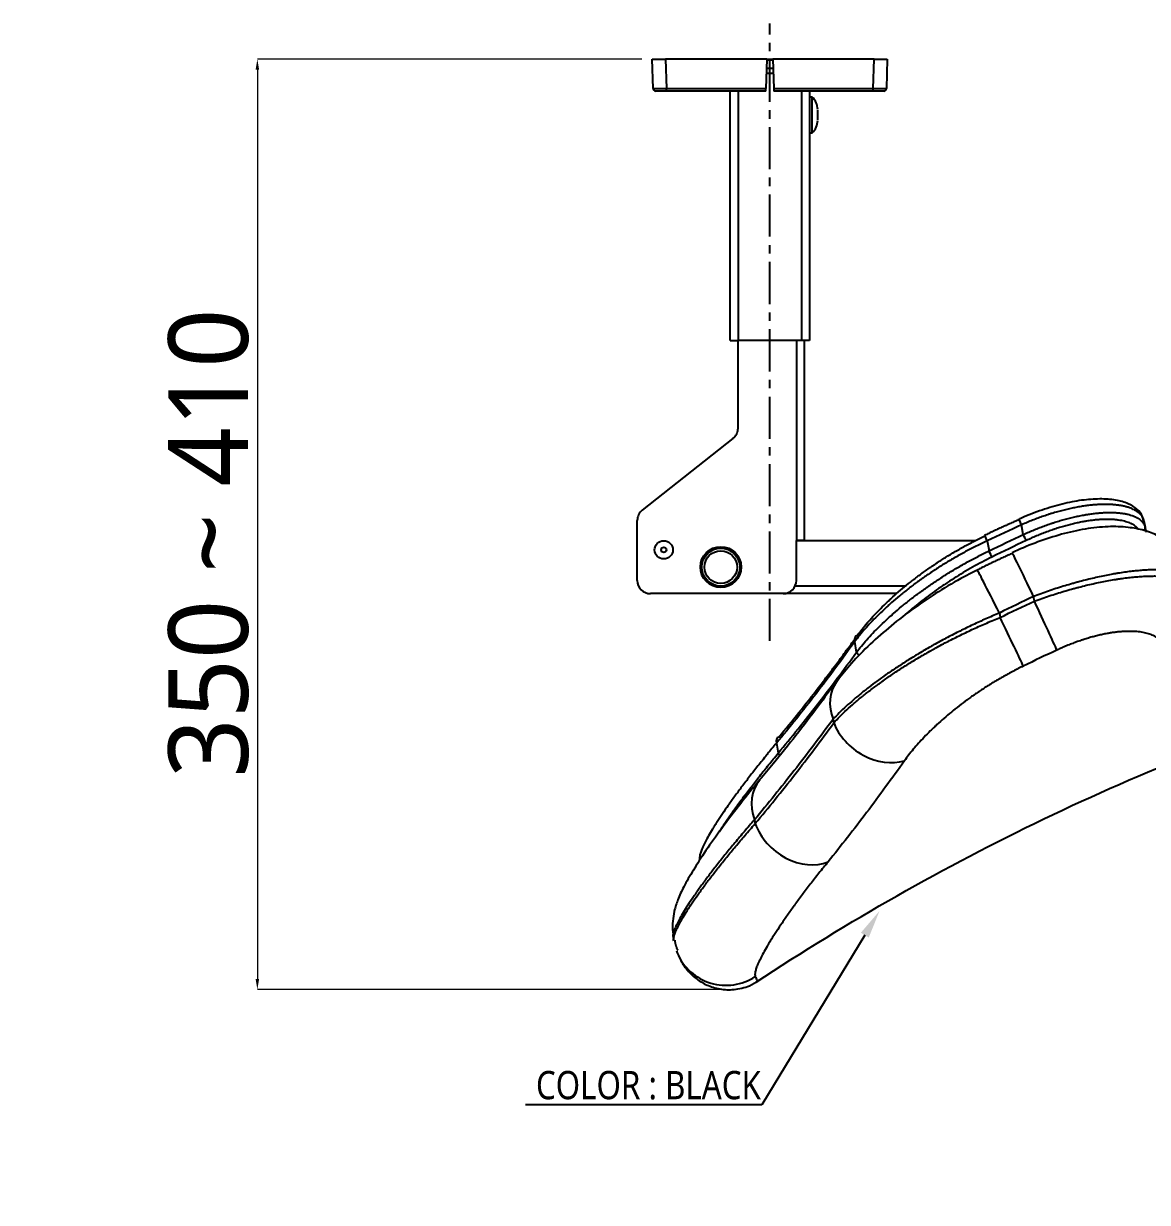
# Model space of a CAD drawing. Extents: x -2833 to -229, y 127 to 2035.
# Drawn here: x -1899.5 to -1475.8, y 1257.5 to 1701.8 of the extents above; entities that cross this region are included whole.
import ezdxf
from ezdxf import colors
from ezdxf.entities.mleader import LeaderData, LeaderLine
from ezdxf.math import Vec2, Vec3

# ---------------------------------------------------------------- set-up
doc = ezdxf.new("R2010")
doc.units = 0
doc.header["$LTSCALE"] = 0.5
doc.header["$MEASUREMENT"] = 0
doc.linetypes.add('CENTER', pattern=[50.8, 31.75, -6.35, 6.35, -6.35])
doc.layers.get('0').update_dxf_attribs({"linetype": 'CONTINUOUS'})
doc.layers.get('DEFPOINTS').update_dxf_attribs({"linetype": 'CONTINUOUS'})
doc.layers.add('CEN', color=1, linetype='CENTER')
doc.styles.add('Daelim Dimension', font='NanumGothic.ttf')
doc.styles.add('다중지시선', font='NanumGothic.ttf', dxfattribs={"width": 0.85, "height": 3})
doc.dimstyles.new('DEFAULT', dxfattribs={"dimscale": 2, "dimtxt": 2, "dimasz": 2, "dimexe": 0, "dimexo": 2, "dimgap": 1, "dimtad": 1, "dimdec": 0, "dimzin": 9, "dimdsep": 46, "dimtxsty": 'Daelim Dimension', "dimcen": 0.5, "dimclrd": 5, "dimclre": 5, "dimclrt": 256, "dimadec": 1, "dimazin": 0, "dimtfac": 1, "dimtdec": 0, "dimtix": 1, "dimtmove": 0, "dimatfit": 3, "dimfxl": 1, "dimtolj": 1, "dimtzin": 1, "dimlwd": 9, "dimlwe": 9, "dimarcsym": 0})

# ---------------------------------------------------------------- blocks, each defined once
blk = doc.blocks.new('*D60')
at = {"color": 5, "lineweight": 9, "transparency": 16777216}
for p, q in [((-1666.44, 1688.37), (-1811.33, 1688.37)), ((-1811.33, 1684.37), (-1811.33, 1341.75)), ((-1635.77, 1337.75), (-1811.33, 1337.75))]:
    blk.add_line(p, q, dxfattribs=at)
at = {"color": 5, "transparency": 16777216}
for points in [[(-1812, 1684.37), (-1810.66, 1684.37), (-1811.33, 1688.37)], [(-1812, 1341.75), (-1810.66, 1341.75), (-1811.33, 1337.75)]]:
    blk.add_solid(points, dxfattribs=at)
at = {"layer": 'DEFPOINTS', "color": 0, "transparency": 16777216}
for p in [(-1662.44, 1688.37), (-1811.33, 1337.75), (-1631.77, 1337.75)]:
    blk.add_point(p, dxfattribs=at)
at = {"color": 7, "transparency": 16777216, "insert": (-1829.68, 1505.99), "char_height": 30, "attachment_point": 5, "rotation": 90, "style": 'Daelim Dimension'}
blk.add_mtext('\\A1;350 ~ 410', dxfattribs=at)

msp = doc.modelspace()

# ---------------------------------------------------------------- linework, layer by layer
at = {"color": 7, "linetype": 'Continuous', "lineweight": 25}
for p, q in [((-1662.44, 1688.37), (-1657.44, 1688.37)), ((-1662.15, 1677.34), (-1662.44, 1688.37)), ((-1619.33, 1688.37), (-1657.44, 1688.37)), ((-1657.44, 1688.37), (-1657.15, 1677.34)), ((-1619.33, 1688.37), (-1619.62, 1677.34)), ((-1619.33, 1688.37), (-1616.96, 1688.37)), ((-1578.84, 1688.37), (-1616.96, 1688.37)), ((-1616.96, 1688.37), (-1616.67, 1677.34)), ((-1579.13, 1677.34), (-1578.84, 1688.37)), ((-1578.84, 1688.37), (-1573.85, 1688.37)), ((-1573.85, 1688.37), (-1574.14, 1677.34)), ((-1619.41, 1685), (-1616.87, 1685)), ((-1619.33, 1688.18), (-1616.95, 1688.18)), ((-1619.46, 1683.13), (-1616.82, 1683.13)), ((-1657.15, 1676.37), (-1661.15, 1676.37)), ((-1657.15, 1676.37), (-1657.15, 1677.34)), ((-1657.15, 1677.34), (-1619.62, 1677.34)), ((-1619.64, 1676.37), (-1657.15, 1676.37)), ((-1633.14, 1582.41), (-1633.14, 1676.37)), ((-1630.14, 1676.37), (-1630.14, 1582.41)), ((-1619.64, 1676.37), (-1619.62, 1677.34)), ((-1616.67, 1677.34), (-1616.64, 1676.37)), ((-1616.67, 1677.34), (-1579.13, 1677.34)), ((-1579.13, 1676.37), (-1616.64, 1676.37)), ((-1606.15, 1676.37), (-1606.15, 1582.41)), ((-1603.15, 1676.37), (-1603.15, 1582.41)), ((-1579.13, 1676.37), (-1579.13, 1677.34)), ((-1575.14, 1676.37), (-1579.13, 1676.37)), ((-1602.15, 1674.12), (-1603.15, 1674.12)), ((-1602.15, 1660.63), (-1602.15, 1674.12)), ((-1600.09, 1669.43), (-1600.09, 1669.43)), ((-1600.09, 1668.7), (-1600.09, 1669.17)), ((-1600.09, 1667.88), (-1600.09, 1668.7)), ((-1600.09, 1665.51), (-1600.09, 1666.87)), ((-1600.09, 1665.32), (-1600.09, 1665.32)), ((-1603.15, 1660.63), (-1602.15, 1660.63)), ((-1633.14, 1582.41), (-1630.14, 1582.41)), ((-1630.14, 1549.31), (-1630.14, 1582.41)), ((-1606.15, 1582.41), (-1630.14, 1582.41)), ((-1608.15, 1582.41), (-1608.15, 1506.95)), ((-1603.15, 1582.41), (-1606.15, 1582.41)), ((-1605.15, 1582.41), (-1605.15, 1506.95)), ((-1632.04, 1545.39), (-1666.22, 1518.44)), ((-1668.12, 1491.95), (-1668.12, 1514.52)), ((-1522.58, 1509.25), (-1523.22, 1512.9)), ((-1477.12, 1514.36), (-1476.7, 1511.99)), ((-1605.15, 1506.95), (-1608.15, 1506.95)), ((-1608.15, 1491.95), (-1608.15, 1506.95)), ((-1608.14, 1506.95), (-1540.49, 1506.95)), ((-1536.17, 1506.85), (-1535.5, 1503.03)), ((-1608.56, 1489.95), (-1566.73, 1489.95)), ((-1613.14, 1486.96), (-1663.12, 1486.96)), ((-1570.25, 1486.96), (-1613.14, 1486.96)), ((-1518.4, 1484.13), (-1518.71, 1485.91)), ((-1531.62, 1479.61), (-1531.34, 1477.99)), ((-1585.42, 1464.89), (-1586.12, 1468.88)), ((-1594.04, 1438.25), (-1594.28, 1439.62)), ((-1615.67, 1430.56), (-1615, 1426.77)), ((-1623.9, 1401.73), (-1623.64, 1400.27)), ((-1654.63, 1357.43), (-1654.43, 1356.3))]:
    msp.add_line(p, q, dxfattribs=at)
for centre, radius in [((-1658.12, 1503.45), 3.44), ((-1658.12, 1503.45), 1), ((-1636.63, 1496.95), 7.7), ((-1636.63, 1496.95), 7.15), ((-1636.63, 1496.95), 6.15)]:
    msp.add_circle(centre, radius, dxfattribs=at)
for centre, radius, start, end in [((-1661.15, 1677.37), 1, 181.5, 270), ((-1575.14, 1677.37), 1, 270, 358.5), ((-1606.9, 1669.24), 6.81, 1.5892, 45.7908), ((-1606.9, 1665.51), 6.81, 314.2092, 358.4058), ((-1635.13, 1549.31), 5, 308.2553, 0), ((-1663.12, 1514.52), 5, 128.2553, 180), ((-1663.12, 1491.95), 5, 180, 270), ((-1613.14, 1491.95), 5, 270, 0)]:
    msp.add_arc(centre, radius, start, end, dxfattribs=at)
for centre, major_axis, ratio, start_param, end_param in [((-1657.15, 1677.37), (-5, -0.03), 0.005231, 0.00011, 1.570221), ((-1579.13, 1677.37), (-5, 0.03), 0.005231, 1.571372, 3.141483), ((-1523.15, 1512.69), (1.04, -2.27), 0.006993, 1.657783, 3.132186), ((-1523.15, 1512.69), (1.04, -2.27), 0.006993, 3.13205, 3.462665), ((-1479.16, 1511.55), (-2.44, -0.54), 0.946138, 2.524867, 3.09483), ((-1536.1, 1506.65), (1.07, -2.26), 0.008327, 3.140924, 3.534577), ((-1536.1, 1506.65), (1.07, -2.26), 0.008327, 1.657666, 3.141038), ((-1522.5, 1509.04), (1.06, -2.26), 0.007951, 0.375322, 1.657701), ((-1535.43, 1502.83), (-1.1, 2.24), 0.009346, 3.514026, 4.799155), ((-1518.11, 1484.27), (8.62, -18.04), 0.008453, 1.657653, 3.145508), ((-1531.02, 1477.97), (-8.92, 17.89), 0.009881, 4.799096, 6.291907), ((-1517.8, 1482.5), (8.43, -18.13), 0.007539, 0.379609, 1.657737), ((-1530.74, 1476.36), (8.71, -17.99), 0.008908, 0.376737, 1.657608), ((-1583.96, 1469.16), (-2.03, 1.45), 0.774776, 5.732046, 7.157499), ((-1583.26, 1465.17), (-2.02, 1.47), 0.777168, 0.879924, 1.553117), ((-1576.94, 1441.82), (-16.11, 11.84), 0.778918, 6.279011, 7.167301), ((-1576.7, 1440.45), (16.17, -11.76), 0.777343, 4.021934, 5.74981), ((-1613.5, 1430.83), (-1.92, 1.6), 0.796345, 5.866025, 7.213563), ((-1612.83, 1427.05), (-1.93, 1.59), 0.796035, 0.929473, 1.355327), ((-1606.56, 1403.93), (-15.38, 12.77), 0.796486, 0.000894, 0.930792), ((-1606.3, 1402.47), (-15.35, 12.81), 0.797146, 0.932729, 2.737889), ((-1634.83, 1360.48), (-18.48, -7.63), 0.997525, 5.99199, 6.066247), ((-1634.62, 1359.28), (-18.46, -7.68), 0.997587, 6.241156, 6.287207), ((-1634.62, 1359.28), (-18.46, -7.68), 0.997587, 0.004022, 1.75964)]:
    msp.add_ellipse(centre, major_axis=major_axis, ratio=ratio, start_param=start_param, end_param=end_param, dxfattribs=at)
for points, degree in [([(-1600.09, 1666.87), (-1600.09, 1667.04), (-1600.09, 1667.37), (-1600.09, 1667.71), (-1600.09, 1667.87)], 3), ([(-1524.13, 1514.83), (-1530.72, 1512.03), (-1537.17, 1508.89)], 2), ([(-1523.22, 1512.9), (-1527.55, 1510.92), (-1531.87, 1508.9), (-1536.17, 1506.85)], 3), ([(-1476.15, 1509.99), (-1476.47, 1511.41), (-1476.79, 1512.86), (-1477.12, 1514.36)], 3), ([(-1535.5, 1503.03), (-1531.21, 1505.14), (-1526.9, 1507.21), (-1522.58, 1509.25)], 3), ([(-1521.51, 1506.94), (-1525.82, 1504.91), (-1530.12, 1502.84), (-1534.4, 1500.74)], 3), ([(-1526.66, 1502.16), (-1533.38, 1499.18), (-1539.93, 1495.85)], 2), ([(-1518.71, 1485.91), (-1523.03, 1483.84), (-1527.33, 1481.74), (-1531.62, 1479.61)], 3), ([(-1531.34, 1477.99), (-1527.04, 1480.07), (-1522.73, 1482.12), (-1518.4, 1484.13)], 3), ([(-1509.92, 1465.68), (-1514.16, 1463.71), (-1518.37, 1461.7), (-1522.58, 1459.65)], 3), ([(-1615.67, 1430.56), (-1616.81, 1429.19), (-1617.92, 1427.84), (-1619, 1426.52)], 3), ([(-1653.98, 1356.35), (-1653.93, 1354.54), (-1652.87, 1352.58)], 2), ([(-1622.43, 1341.01), (-1622.4, 1341.04), (-1622.36, 1341.07), (-1622.33, 1341.12)], 3)]:
    msp.add_open_spline(points, degree=degree, dxfattribs=at)
for points, knots in [([(-1477.34, 1514.52), (-1477.38, 1515.01), (-1477.68, 1516.65), (-1479.64, 1518.95), (-1483.03, 1521.04), (-1487.68, 1522.33), (-1493.58, 1522.78), (-1500.43, 1522.28), (-1507.84, 1520.86), (-1515.52, 1518.54), (-1521.17, 1516.43), (-1524.08, 1514.99), (-1524.49, 1514.77)], [0, 0, 0, 0, 0.043456, 0.151205, 0.260234, 0.378991, 0.503131, 0.62452, 0.743379, 0.861184, 0.980014, 1, 1, 1, 1]), ([(-1477.12, 1514.36), (-1477.17, 1514.6), (-1477.31, 1515.07), (-1477.62, 1515.73), (-1478.03, 1516.36), (-1478.54, 1516.95), (-1479.14, 1517.5), (-1479.62, 1517.85), (-1479.99, 1518.09), (-1480.19, 1518.22), (-1480.43, 1518.35), (-1480.53, 1518.41), (-1480.61, 1518.45), (-1480.64, 1518.47), (-1480.96, 1518.64), (-1481.57, 1518.93), (-1482.56, 1519.31), (-1483.64, 1519.65), (-1484.81, 1519.94), (-1486.07, 1520.17), (-1486.97, 1520.3), (-1487.66, 1520.38), (-1488.02, 1520.41), (-1488.44, 1520.45), (-1488.62, 1520.46), (-1488.74, 1520.47), (-1488.81, 1520.48), (-1489.36, 1520.52), (-1490.37, 1520.57), (-1491.95, 1520.58), (-1493.6, 1520.54), (-1495.3, 1520.45), (-1497.07, 1520.29), (-1498.3, 1520.14), (-1499.23, 1520.02), (-1499.54, 1519.97), (-1500.02, 1519.9), (-1500.18, 1519.88), (-1500.5, 1519.83), (-1500.66, 1519.8), (-1501.45, 1519.67), (-1502.74, 1519.44), (-1504.71, 1519.04), (-1506.7, 1518.58), (-1508.72, 1518.07), (-1510.08, 1517.68), (-1511.11, 1517.38), (-1511.63, 1517.22), (-1512.23, 1517.04), (-1512.49, 1516.95), (-1512.67, 1516.9), (-1512.76, 1516.87), (-1513.54, 1516.62), (-1514.23, 1516.39), (-1515.62, 1515.91), (-1517.01, 1515.42), (-1519.08, 1514.63), (-1521.16, 1513.79), (-1522.53, 1513.2), (-1523.22, 1512.9)], [0, 0, 0, 0, 0.03125, 0.0625, 0.09375, 0.125, 0.15625, 0.1875, 0.1875, 0.203125, 0.210938, 0.214844, 0.214844, 0.21875, 0.21875, 0.25, 0.28125, 0.3125, 0.34375, 0.375, 0.40625, 0.40625, 0.421875, 0.429688, 0.433594, 0.433594, 0.4375, 0.4375, 0.46875, 0.5, 0.53125, 0.5625, 0.59375, 0.625, 0.625, 0.640625, 0.640625, 0.648438, 0.648438, 0.65625, 0.65625, 0.6875, 0.71875, 0.75, 0.78125, 0.8125, 0.8125, 0.828125, 0.835938, 0.839844, 0.839844, 0.84375, 0.84375, 0.875, 0.875, 0.90625, 0.9375, 0.96875, 1, 1, 1, 1]), ([(-1522.58, 1509.25), (-1521.89, 1509.56), (-1520.53, 1510.16), (-1518.47, 1511.02), (-1516.41, 1511.84), (-1515.03, 1512.35), (-1513.65, 1512.85), (-1512.87, 1513.12), (-1512.09, 1513.38), (-1511.92, 1513.44), (-1511.84, 1513.47), (-1511.58, 1513.55), (-1511.06, 1513.72), (-1510.54, 1513.88), (-1509.52, 1514.21), (-1508.16, 1514.61), (-1506.15, 1515.17), (-1504.17, 1515.67), (-1502.22, 1516.11), (-1500.94, 1516.36), (-1499.99, 1516.54), (-1499.67, 1516.6), (-1499.28, 1516.67), (-1499.2, 1516.68), (-1499.04, 1516.71), (-1498.8, 1516.75), (-1498.57, 1516.78), (-1497.8, 1516.91), (-1496.58, 1517.08), (-1494.81, 1517.29), (-1493.11, 1517.43), (-1491.47, 1517.52), (-1489.9, 1517.55), (-1488.83, 1517.53), (-1488.28, 1517.51), (-1488.15, 1517.5), (-1488.09, 1517.5), (-1487.91, 1517.49), (-1487.55, 1517.47), (-1487.2, 1517.45), (-1486.5, 1517.39), (-1485.6, 1517.3), (-1484.35, 1517.11), (-1483.18, 1516.87), (-1482.1, 1516.58), (-1481.11, 1516.24), (-1480.51, 1515.98), (-1480.16, 1515.81), (-1480.09, 1515.77), (-1479.95, 1515.7), (-1479.74, 1515.6), (-1479.55, 1515.48), (-1479.17, 1515.26), (-1478.7, 1514.94), (-1478.1, 1514.43), (-1477.6, 1513.87), (-1477.2, 1513.28), (-1476.89, 1512.66), (-1476.75, 1512.21), (-1476.7, 1511.99)], [0, 0, 0, 0, 0.03125, 0.0625, 0.09375, 0.125, 0.125, 0.15625, 0.160156, 0.160156, 0.164062, 0.164062, 0.171875, 0.1875, 0.1875, 0.21875, 0.25, 0.28125, 0.3125, 0.34375, 0.34375, 0.359375, 0.359375, 0.363281, 0.363281, 0.367187, 0.375, 0.375, 0.40625, 0.4375, 0.46875, 0.5, 0.53125, 0.5625, 0.566406, 0.566406, 0.570312, 0.570312, 0.578125, 0.59375, 0.59375, 0.625, 0.65625, 0.6875, 0.71875, 0.75, 0.78125, 0.78125, 0.789062, 0.789062, 0.796875, 0.8125, 0.8125, 0.84375, 0.875, 0.90625, 0.9375, 0.96875, 1, 1, 1, 1]), ([(-1458.03, 1491.69), (-1458.38, 1493.4), (-1459.5, 1496.97), (-1462.62, 1501.85), (-1466.85, 1505.94), (-1471.76, 1508.94), (-1477.22, 1510.95), (-1483.45, 1512.11), (-1490.8, 1512.34), (-1499.14, 1511.46), (-1508.07, 1509.49), (-1516.98, 1506.54), (-1523.28, 1504.05), (-1526.41, 1502.44), (-1526.73, 1502.27)], [0, 0, 0, 0, 0.063837, 0.140509, 0.214256, 0.288519, 0.366306, 0.451511, 0.554341, 0.666277, 0.775277, 0.882766, 0.987913, 1, 1, 1, 1]), ([(-1479.37, 1511.5), (-1479.45, 1511.59), (-1479.69, 1511.86), (-1480.16, 1512.28), (-1480.61, 1512.59), (-1480.96, 1512.82), (-1481.14, 1512.93), (-1481.37, 1513.06), (-1481.47, 1513.11), (-1481.53, 1513.14), (-1481.57, 1513.16), (-1481.87, 1513.32), (-1482.44, 1513.58), (-1483.37, 1513.92), (-1484.38, 1514.21), (-1485.48, 1514.46), (-1486.66, 1514.66), (-1487.5, 1514.76), (-1488.16, 1514.82), (-1488.49, 1514.85), (-1488.83, 1514.87), (-1489, 1514.88), (-1489.06, 1514.88), (-1489.18, 1514.89), (-1489.23, 1514.89), (-1489.76, 1514.92), (-1490.7, 1514.94), (-1492.19, 1514.92), (-1493.73, 1514.85), (-1495.34, 1514.72), (-1497, 1514.53), (-1498.29, 1514.34), (-1499.1, 1514.21), (-1499.32, 1514.17), (-1499.47, 1514.15), (-1499.55, 1514.14), (-1499.92, 1514.07), (-1500.22, 1514.02), (-1501.12, 1513.85), (-1502.33, 1513.6), (-1504.17, 1513.18), (-1506.04, 1512.7), (-1507.93, 1512.16), (-1509.21, 1511.77), (-1510.18, 1511.46), (-1510.66, 1511.3), (-1511.15, 1511.13), (-1511.39, 1511.05), (-1511.48, 1511.02), (-1511.64, 1510.97), (-1511.72, 1510.94), (-1512.45, 1510.69), (-1513.1, 1510.45), (-1514.4, 1509.97), (-1515.7, 1509.47), (-1517.64, 1508.68), (-1519.58, 1507.84), (-1520.86, 1507.24), (-1521.51, 1506.94)], [0, 0, 0, 0, 0.016923, 0.052033, 0.087143, 0.087143, 0.104698, 0.113475, 0.117864, 0.117864, 0.122253, 0.122253, 0.157363, 0.192473, 0.227582, 0.262692, 0.297802, 0.332912, 0.332912, 0.350467, 0.359245, 0.359245, 0.363633, 0.363633, 0.368022, 0.368022, 0.403132, 0.438242, 0.473352, 0.508462, 0.543571, 0.578681, 0.587459, 0.591848, 0.591848, 0.596236, 0.596236, 0.613791, 0.613791, 0.648901, 0.684011, 0.719121, 0.754231, 0.789341, 0.789341, 0.806896, 0.815673, 0.815673, 0.820062, 0.820062, 0.824451, 0.824451, 0.85956, 0.85956, 0.89467, 0.92978, 0.96489, 1, 1, 1, 1]), ([(-1536.17, 1506.85), (-1537.57, 1506.21), (-1538.94, 1505.54), (-1541.65, 1504.18), (-1542.99, 1503.49), (-1545.64, 1502.07), (-1546.94, 1501.34), (-1549.52, 1499.86), (-1552.07, 1498.34), (-1554.71, 1496.67), (-1556.09, 1495.77), (-1556.39, 1495.57), (-1556.54, 1495.47), (-1557, 1495.17), (-1557.3, 1494.96), (-1558.21, 1494.36), (-1558.8, 1493.95), (-1560.56, 1492.73), (-1561.71, 1491.91), (-1563.96, 1490.26), (-1565.05, 1489.43), (-1567.19, 1487.76), (-1568.23, 1486.93), (-1570.27, 1485.25), (-1571.26, 1484.4), (-1572.47, 1483.34), (-1572.83, 1483.03), (-1573.19, 1482.71), (-1573.43, 1482.5), (-1573.55, 1482.39), (-1574.13, 1481.86), (-1574.59, 1481.44), (-1575.95, 1480.17), (-1576.82, 1479.34), (-1578.5, 1477.68), (-1580.11, 1476.03), (-1581.59, 1474.41), (-1583, 1472.8), (-1583.67, 1472.01), (-1584.95, 1470.43), (-1585.55, 1469.65), (-1586.12, 1468.88)], [0, 0, 0, 0, 0.0625, 0.0625, 0.125, 0.125, 0.1875, 0.1875, 0.25, 0.3125, 0.320313, 0.320313, 0.328125, 0.328125, 0.34375, 0.34375, 0.375, 0.375, 0.4375, 0.4375, 0.5, 0.5, 0.5625, 0.5625, 0.625, 0.625, 0.640625, 0.648438, 0.648438, 0.65625, 0.65625, 0.6875, 0.6875, 0.75, 0.75, 0.8125, 0.875, 0.875, 0.9375, 0.9375, 1, 1, 1, 1]), ([(-1585.1, 1471.22), (-1584.55, 1471.99), (-1583.97, 1472.76), (-1582.74, 1474.32), (-1582.09, 1475.1), (-1580.74, 1476.69), (-1579.32, 1478.29), (-1577.77, 1479.92), (-1576.16, 1481.56), (-1575.32, 1482.39), (-1574.02, 1483.64), (-1573.58, 1484.06), (-1573.01, 1484.58), (-1572.9, 1484.68), (-1572.67, 1484.89), (-1572.33, 1485.21), (-1571.98, 1485.52), (-1570.82, 1486.57), (-1569.87, 1487.4), (-1567.91, 1489.06), (-1566.91, 1489.89), (-1564.86, 1491.53), (-1563.8, 1492.35), (-1561.65, 1493.98), (-1560.55, 1494.79), (-1558.85, 1495.99), (-1558, 1496.6), (-1557.12, 1497.19), (-1556.69, 1497.49), (-1556.54, 1497.59), (-1556.25, 1497.79), (-1556.1, 1497.89), (-1554.77, 1498.78), (-1552.39, 1500.33), (-1549.94, 1501.82), (-1547.46, 1503.29), (-1546.2, 1504), (-1543.66, 1505.41), (-1542.37, 1506.09), (-1539.76, 1507.44), (-1538.44, 1508.09), (-1537.1, 1508.73)], [0, 0, 0, 0, 0.0625, 0.0625, 0.125, 0.125, 0.1875, 0.25, 0.25, 0.3125, 0.3125, 0.34375, 0.34375, 0.351563, 0.351563, 0.359375, 0.375, 0.375, 0.4375, 0.4375, 0.5, 0.5, 0.5625, 0.5625, 0.625, 0.625, 0.65625, 0.671875, 0.671875, 0.679688, 0.679688, 0.6875, 0.6875, 0.75, 0.8125, 0.8125, 0.875, 0.875, 0.9375, 0.9375, 1, 1, 1, 1]), ([(-1585.42, 1464.89), (-1584.85, 1465.66), (-1584.24, 1466.43), (-1582.96, 1467.99), (-1582.28, 1468.78), (-1580.86, 1470.38), (-1580.12, 1471.19), (-1578.57, 1472.82), (-1577.76, 1473.64), (-1576.08, 1475.3), (-1575.21, 1476.13), (-1573.84, 1477.39), (-1573.38, 1477.82), (-1572.79, 1478.35), (-1572.68, 1478.45), (-1572.44, 1478.67), (-1572.08, 1478.98), (-1571.72, 1479.3), (-1570.51, 1480.36), (-1569.52, 1481.2), (-1567.48, 1482.89), (-1566.43, 1483.73), (-1564.3, 1485.4), (-1563.2, 1486.23), (-1560.96, 1487.89), (-1559.81, 1488.71), (-1558.05, 1489.95), (-1557.46, 1490.35), (-1556.56, 1490.97), (-1556.25, 1491.17), (-1555.65, 1491.58), (-1555.34, 1491.78), (-1553.81, 1492.79), (-1551.34, 1494.38), (-1548.8, 1495.91), (-1546.23, 1497.41), (-1544.92, 1498.15), (-1542.29, 1499.6), (-1540.96, 1500.31), (-1538.26, 1501.69), (-1536.89, 1502.37), (-1535.5, 1503.03)], [0, 0, 0, 0, 0.0625, 0.0625, 0.125, 0.125, 0.1875, 0.1875, 0.25, 0.25, 0.3125, 0.3125, 0.34375, 0.34375, 0.351563, 0.351563, 0.359375, 0.375, 0.375, 0.4375, 0.4375, 0.5, 0.5, 0.5625, 0.5625, 0.625, 0.625, 0.65625, 0.65625, 0.671875, 0.671875, 0.6875, 0.6875, 0.75, 0.8125, 0.8125, 0.875, 0.875, 0.9375, 0.9375, 1, 1, 1, 1]), ([(-1534.4, 1500.74), (-1535.64, 1500.13), (-1536.88, 1499.5), (-1539.31, 1498.22), (-1540.52, 1497.57), (-1542.9, 1496.24), (-1544.07, 1495.56), (-1546.39, 1494.17), (-1548.69, 1492.76), (-1550.93, 1491.31), (-1552.59, 1490.2), (-1553.14, 1489.82), (-1553.82, 1489.35), (-1553.96, 1489.26), (-1554.23, 1489.07), (-1554.63, 1488.79), (-1555.04, 1488.51), (-1556.38, 1487.56), (-1557.42, 1486.8), (-1559.47, 1485.27), (-1560.48, 1484.5), (-1562.44, 1482.96), (-1563.39, 1482.19), (-1565.27, 1480.64), (-1566.18, 1479.86), (-1567.13, 1479.03), (-1567.18, 1478.99), (-1567.23, 1478.94)], [0, 0, 0, 0, 0.099428, 0.099428, 0.198857, 0.198857, 0.298285, 0.298285, 0.397713, 0.497141, 0.497141, 0.546856, 0.546856, 0.559284, 0.559284, 0.571713, 0.59657, 0.59657, 0.695998, 0.695998, 0.795426, 0.795426, 0.894855, 0.894855, 0.994283, 0.994283, 1, 1, 1, 1]), ([(-1539.9, 1495.78), (-1542.02, 1494.77), (-1547.43, 1492.02), (-1555.88, 1486.95), (-1565.06, 1480.69), (-1573.64, 1473.97), (-1581.46, 1466.93), (-1587.98, 1460.15), (-1591.49, 1455.7), (-1592.94, 1453.67)], [0, 0, 0, 0, 0.09248, 0.240004, 0.39148, 0.545704, 0.702633, 0.864031, 1, 1, 1, 1]), ([(-1457.76, 1490.83), (-1457.82, 1491.06), (-1457.98, 1491.52), (-1458.35, 1492.15), (-1458.86, 1492.74), (-1459.51, 1493.29), (-1460.03, 1493.62), (-1460.59, 1493.94), (-1460.89, 1494.09), (-1461.38, 1494.31), (-1461.64, 1494.41), (-1461.91, 1494.51), (-1462.04, 1494.56), (-1462.09, 1494.58), (-1462.18, 1494.61), (-1462.23, 1494.62), (-1462.65, 1494.77), (-1463.43, 1495), (-1464.73, 1495.3), (-1466.15, 1495.54), (-1467.68, 1495.73), (-1468.79, 1495.81), (-1469.93, 1495.88), (-1470.52, 1495.91), (-1471.44, 1495.93), (-1471.83, 1495.93), (-1472.22, 1495.93), (-1472.38, 1495.93), (-1472.46, 1495.93), (-1472.7, 1495.93), (-1472.86, 1495.93), (-1473.67, 1495.93), (-1475, 1495.89), (-1477.08, 1495.78), (-1479.25, 1495.61), (-1481.5, 1495.38), (-1483.84, 1495.09), (-1485.65, 1494.82), (-1486.69, 1494.66), (-1487.1, 1494.59), (-1487.31, 1494.55), (-1487.94, 1494.45), (-1488.36, 1494.37), (-1489.62, 1494.15), (-1491.33, 1493.83), (-1493.92, 1493.29), (-1496.57, 1492.69), (-1499.25, 1492.03), (-1501.07, 1491.56), (-1502.44, 1491.18), (-1502.91, 1491.06), (-1503.6, 1490.86), (-1503.83, 1490.8), (-1504.29, 1490.67), (-1504.53, 1490.6), (-1505.69, 1490.26), (-1506.61, 1489.99), (-1508.47, 1489.42), (-1510.33, 1488.84), (-1513.12, 1487.91), (-1515.91, 1486.94), (-1517.78, 1486.25), (-1518.71, 1485.91)], [0, 0, 0, 0, 0.03125, 0.0625, 0.09375, 0.125, 0.15625, 0.15625, 0.1875, 0.1875, 0.203125, 0.210938, 0.210938, 0.214844, 0.214844, 0.21875, 0.21875, 0.25, 0.28125, 0.3125, 0.34375, 0.375, 0.375, 0.40625, 0.40625, 0.421875, 0.425781, 0.425781, 0.429688, 0.429688, 0.4375, 0.4375, 0.46875, 0.5, 0.53125, 0.5625, 0.59375, 0.625, 0.632813, 0.632813, 0.640625, 0.640625, 0.65625, 0.65625, 0.6875, 0.71875, 0.75, 0.78125, 0.8125, 0.8125, 0.828125, 0.828125, 0.835938, 0.835938, 0.84375, 0.84375, 0.875, 0.875, 0.90625, 0.9375, 0.96875, 1, 1, 1, 1]), ([(-1518.4, 1484.13), (-1517.46, 1484.48), (-1515.59, 1485.14), (-1512.79, 1486.1), (-1509.99, 1487), (-1508.13, 1487.57), (-1506.26, 1488.12), (-1505.33, 1488.38), (-1504.16, 1488.71), (-1503.93, 1488.77), (-1503.47, 1488.9), (-1502.77, 1489.09), (-1502.08, 1489.27), (-1500.7, 1489.63), (-1498.88, 1490.09), (-1496.18, 1490.71), (-1493.53, 1491.28), (-1490.93, 1491.78), (-1489.22, 1492.08), (-1487.95, 1492.29), (-1487.53, 1492.35), (-1486.9, 1492.45), (-1486.69, 1492.48), (-1486.27, 1492.54), (-1486.07, 1492.58), (-1485.04, 1492.72), (-1483.42, 1492.94), (-1481.08, 1493.19), (-1478.82, 1493.39), (-1476.65, 1493.52), (-1474.56, 1493.59), (-1473.15, 1493.6), (-1472.42, 1493.59), (-1472.26, 1493.59), (-1472.18, 1493.59), (-1471.94, 1493.58), (-1471.46, 1493.57), (-1470.99, 1493.55), (-1470.07, 1493.51), (-1469.48, 1493.48), (-1468.34, 1493.39), (-1467.23, 1493.27), (-1465.69, 1493.05), (-1464.27, 1492.77), (-1462.97, 1492.44), (-1462.18, 1492.18), (-1461.71, 1492.01), (-1461.62, 1491.97), (-1461.44, 1491.9), (-1461.17, 1491.79), (-1460.92, 1491.68), (-1460.42, 1491.45), (-1460.12, 1491.29), (-1459.55, 1490.95), (-1459.03, 1490.59), (-1458.38, 1490.02), (-1457.87, 1489.4), (-1457.49, 1488.73), (-1457.33, 1488.26), (-1457.27, 1488.01)], [0, 0, 0, 0, 0.03125, 0.0625, 0.09375, 0.125, 0.125, 0.15625, 0.15625, 0.164062, 0.164062, 0.171875, 0.1875, 0.1875, 0.21875, 0.25, 0.28125, 0.3125, 0.34375, 0.34375, 0.359375, 0.359375, 0.367187, 0.367187, 0.375, 0.375, 0.40625, 0.4375, 0.46875, 0.5, 0.53125, 0.5625, 0.566406, 0.566406, 0.570312, 0.570312, 0.578125, 0.59375, 0.59375, 0.625, 0.625, 0.65625, 0.6875, 0.71875, 0.75, 0.78125, 0.78125, 0.789062, 0.789062, 0.796875, 0.8125, 0.8125, 0.84375, 0.84375, 0.875, 0.90625, 0.9375, 0.96875, 1, 1, 1, 1]), ([(-1531.62, 1479.61), (-1533.32, 1478.9), (-1535, 1478.18), (-1538.33, 1476.71), (-1539.98, 1475.96), (-1543.24, 1474.43), (-1544.85, 1473.65), (-1548.04, 1472.06), (-1549.62, 1471.25), (-1552.75, 1469.6), (-1554.29, 1468.77), (-1556.2, 1467.71), (-1556.59, 1467.49), (-1557.16, 1467.17), (-1557.35, 1467.07), (-1557.73, 1466.85), (-1557.91, 1466.74), (-1558.86, 1466.21), (-1559.6, 1465.78), (-1561.81, 1464.48), (-1563.25, 1463.61), (-1566.08, 1461.87), (-1567.46, 1461), (-1570.16, 1459.25), (-1571.47, 1458.37), (-1574.05, 1456.6), (-1575.31, 1455.72), (-1577.15, 1454.39), (-1577.75, 1453.95), (-1578.5, 1453.39), (-1578.65, 1453.28), (-1578.95, 1453.06), (-1579.39, 1452.73), (-1579.83, 1452.4), (-1581.27, 1451.3), (-1582.38, 1450.42), (-1584.52, 1448.69), (-1585.55, 1447.84), (-1587.52, 1446.14), (-1588.46, 1445.31), (-1590.27, 1443.65), (-1591.13, 1442.83), (-1592.77, 1441.21), (-1593.55, 1440.41), (-1594.28, 1439.62)], [0, 0, 0, 0, 0.0625, 0.0625, 0.125, 0.125, 0.1875, 0.1875, 0.25, 0.25, 0.3125, 0.3125, 0.328125, 0.328125, 0.335937, 0.335937, 0.34375, 0.34375, 0.375, 0.375, 0.4375, 0.4375, 0.5, 0.5, 0.5625, 0.5625, 0.625, 0.625, 0.65625, 0.65625, 0.664062, 0.664062, 0.671875, 0.6875, 0.6875, 0.75, 0.75, 0.8125, 0.8125, 0.875, 0.875, 0.9375, 0.9375, 1, 1, 1, 1]), ([(-1594.04, 1438.25), (-1593.31, 1439.04), (-1592.53, 1439.85), (-1590.9, 1441.47), (-1590.04, 1442.29), (-1588.24, 1443.95), (-1587.29, 1444.79), (-1585.33, 1446.49), (-1584.3, 1447.35), (-1582.17, 1449.07), (-1581.06, 1449.94), (-1579.33, 1451.26), (-1578.74, 1451.7), (-1578.07, 1452.2), (-1578, 1452.26), (-1577.85, 1452.37), (-1577.62, 1452.53), (-1577.09, 1452.92), (-1576.63, 1453.25), (-1575.1, 1454.36), (-1573.84, 1455.24), (-1571.27, 1457), (-1569.95, 1457.87), (-1567.25, 1459.61), (-1565.86, 1460.48), (-1563.04, 1462.21), (-1561.6, 1463.07), (-1559.38, 1464.36), (-1558.45, 1464.89), (-1557.41, 1465.48), (-1557.13, 1465.63), (-1556.94, 1465.74), (-1556.84, 1465.79), (-1556.36, 1466.06), (-1555.98, 1466.27), (-1554.07, 1467.32), (-1552.52, 1468.15), (-1549.38, 1469.77), (-1547.8, 1470.57), (-1544.6, 1472.14), (-1542.98, 1472.91), (-1539.72, 1474.41), (-1538.06, 1475.15), (-1534.73, 1476.6), (-1533.04, 1477.3), (-1531.34, 1477.99)], [0, 0, 0, 0, 0.0625, 0.0625, 0.125, 0.125, 0.1875, 0.1875, 0.25, 0.25, 0.3125, 0.3125, 0.34375, 0.34375, 0.347656, 0.347656, 0.351563, 0.359375, 0.375, 0.375, 0.4375, 0.4375, 0.5, 0.5, 0.5625, 0.5625, 0.625, 0.625, 0.65625, 0.664062, 0.667969, 0.667969, 0.671875, 0.671875, 0.6875, 0.6875, 0.75, 0.75, 0.8125, 0.8125, 0.875, 0.875, 0.9375, 0.9375, 1, 1, 1, 1]), ([(-1469.81, 1467.03), (-1469.86, 1467.24), (-1469.98, 1467.66), (-1470.25, 1468.26), (-1470.6, 1468.83), (-1471.03, 1469.36), (-1471.54, 1469.86), (-1471.94, 1470.18), (-1472.37, 1470.48), (-1472.59, 1470.63), (-1472.87, 1470.78), (-1472.9, 1470.8), (-1472.96, 1470.83), (-1473.05, 1470.89), (-1473.27, 1471), (-1473.47, 1471.1), (-1473.87, 1471.29), (-1474.43, 1471.52), (-1475.35, 1471.84), (-1476.34, 1472.11), (-1477.06, 1472.26), (-1477.8, 1472.39), (-1478.18, 1472.45), (-1478.97, 1472.55), (-1479.38, 1472.6), (-1479.86, 1472.64), (-1479.91, 1472.64), (-1480.02, 1472.65), (-1480.18, 1472.66), (-1480.56, 1472.69), (-1480.88, 1472.7), (-1481.55, 1472.73), (-1482.46, 1472.75), (-1483.88, 1472.72), (-1485.36, 1472.64), (-1486.89, 1472.51), (-1487.96, 1472.38), (-1488.77, 1472.27), (-1489.12, 1472.22), (-1489.46, 1472.17), (-1489.6, 1472.14), (-1489.67, 1472.13), (-1489.88, 1472.1), (-1490.02, 1472.08), (-1490.72, 1471.96), (-1491.85, 1471.75), (-1493.57, 1471.39), (-1495.33, 1470.97), (-1497.1, 1470.49), (-1498.31, 1470.14), (-1499.22, 1469.86), (-1499.68, 1469.71), (-1500.21, 1469.54), (-1500.44, 1469.46), (-1500.6, 1469.41), (-1500.67, 1469.39), (-1501.36, 1469.16), (-1501.98, 1468.94), (-1503.21, 1468.5), (-1504.43, 1468.04), (-1506.27, 1467.3), (-1508.1, 1466.52), (-1509.31, 1465.97), (-1509.92, 1465.68)], [0, 0, 0, 0, 0.03125, 0.0625, 0.09375, 0.125, 0.15625, 0.1875, 0.1875, 0.21875, 0.21875, 0.222656, 0.222656, 0.226563, 0.234375, 0.25, 0.25, 0.28125, 0.3125, 0.34375, 0.375, 0.375, 0.40625, 0.40625, 0.4375, 0.4375, 0.441406, 0.441406, 0.445313, 0.453125, 0.46875, 0.46875, 0.5, 0.53125, 0.5625, 0.59375, 0.625, 0.625, 0.640625, 0.644531, 0.644531, 0.648438, 0.648438, 0.65625, 0.65625, 0.6875, 0.71875, 0.75, 0.78125, 0.8125, 0.8125, 0.828125, 0.835937, 0.839844, 0.839844, 0.84375, 0.84375, 0.875, 0.875, 0.90625, 0.9375, 0.96875, 1, 1, 1, 1]), ([(-1586.12, 1468.88), (-1590.93, 1462.17), (-1595.79, 1455.63), (-1603.18, 1446.05), (-1605.66, 1442.9), (-1610.64, 1436.67), (-1613.15, 1433.6), (-1615.67, 1430.56)], [0, 0, 0, 0, 0.5, 0.5, 0.75, 0.75, 1, 1, 1, 1]), ([(-1614.74, 1432.91), (-1612.21, 1435.95), (-1609.7, 1439.02), (-1604.7, 1445.25), (-1602.21, 1448.4), (-1598.51, 1453.19), (-1597.28, 1454.79), (-1594.82, 1458.03), (-1593.6, 1459.65), (-1591.15, 1462.92), (-1589.94, 1464.57), (-1587.89, 1467.36), (-1587.06, 1468.5), (-1586.24, 1469.64)], [0, 0, 0, 0, 0.260247, 0.260247, 0.520494, 0.520494, 0.650618, 0.650618, 0.780742, 0.780742, 0.910865, 0.910865, 1, 1, 1, 1]), ([(-1615, 1426.77), (-1612.49, 1429.81), (-1609.98, 1432.88), (-1605, 1439.1), (-1602.52, 1442.24), (-1595.13, 1451.76), (-1590.25, 1458.25), (-1585.42, 1464.89)], [0, 0, 0, 0, 0.25, 0.25, 0.5, 0.5, 1, 1, 1, 1]), ([(-1522.58, 1459.65), (-1523.85, 1459.03), (-1525.11, 1458.4), (-1527.58, 1457.1), (-1528.8, 1456.43), (-1531.21, 1455.08), (-1532.4, 1454.38), (-1534.74, 1452.97), (-1537.05, 1451.53), (-1539.44, 1449.94), (-1540.68, 1449.08), (-1540.96, 1448.89), (-1541.1, 1448.79), (-1541.51, 1448.51), (-1541.78, 1448.32), (-1542.6, 1447.74), (-1543.13, 1447.36), (-1544.72, 1446.2), (-1545.75, 1445.42), (-1547.77, 1443.87), (-1548.75, 1443.09), (-1550.66, 1441.52), (-1552.53, 1439.95), (-1554.29, 1438.36), (-1555.37, 1437.37), (-1555.58, 1437.18), (-1556.01, 1436.78), (-1556.22, 1436.58), (-1556.84, 1435.99), (-1557.25, 1435.59), (-1558.46, 1434.41), (-1559.23, 1433.63), (-1560.71, 1432.09), (-1561.42, 1431.32), (-1562.78, 1429.8), (-1563.44, 1429.05), (-1564.68, 1427.56), (-1565.27, 1426.82), (-1566.39, 1425.36), (-1566.92, 1424.64), (-1567.42, 1423.93)], [0, 0, 0, 0, 0.0625, 0.0625, 0.125, 0.125, 0.1875, 0.1875, 0.25, 0.3125, 0.320313, 0.320313, 0.328125, 0.328125, 0.34375, 0.34375, 0.375, 0.375, 0.4375, 0.4375, 0.5, 0.5, 0.5625, 0.625, 0.625, 0.640625, 0.640625, 0.65625, 0.65625, 0.6875, 0.6875, 0.75, 0.75, 0.8125, 0.8125, 0.875, 0.875, 0.9375, 0.9375, 1, 1, 1, 1]), ([(-1593.21, 1453.86), (-1595.42, 1450.71), (-1603.15, 1439.93), (-1612.77, 1427.72), (-1620.26, 1418.75), (-1621.98, 1416.73)], [0, 0, 0, 0, 0.238591, 0.826666, 1, 1, 1, 1]), ([(-1594.28, 1439.62), (-1599.12, 1433.04), (-1604.01, 1426.6), (-1613.88, 1413.97), (-1618.87, 1407.79), (-1623.9, 1401.73)], [0, 0, 0, 0, 0.5, 0.5, 1, 1, 1, 1]), ([(-1623.64, 1400.27), (-1621.12, 1403.29), (-1618.62, 1406.35), (-1613.63, 1412.53), (-1611.15, 1415.66), (-1603.74, 1425.15), (-1598.86, 1431.62), (-1594.04, 1438.25)], [0, 0, 0, 0, 0.25, 0.25, 0.5, 0.5, 1, 1, 1, 1]), ([(-1619, 1426.52), (-1619.09, 1426.42), (-1620.33, 1424.89), (-1622.66, 1422), (-1625.79, 1418), (-1628.7, 1414.18), (-1630.49, 1411.77), (-1632.2, 1409.42), (-1633.02, 1408.28), (-1634.57, 1406.07), (-1635.31, 1405), (-1636.71, 1402.93), (-1637.37, 1401.93), (-1638.3, 1400.49), (-1638.75, 1399.79), (-1639.18, 1399.11), (-1639.39, 1398.77), (-1639.46, 1398.66), (-1639.6, 1398.43), (-1639.66, 1398.32), (-1640.27, 1397.34), (-1640.76, 1396.5), (-1641.66, 1394.93), (-1642.06, 1394.19), (-1642.78, 1392.8), (-1643.42, 1391.5), (-1644.1, 1389.85), (-1644.38, 1388.94), (-1644.57, 1388.12), (-1644.62, 1387.77), (-1644.63, 1387.3), (-1644.62, 1387.14), (-1644.6, 1387.01)], [0, 0, 0, 0, 0.005026, 0.073412, 0.141797, 0.210183, 0.278568, 0.278568, 0.346953, 0.346953, 0.415339, 0.415339, 0.483724, 0.483724, 0.517917, 0.535013, 0.535013, 0.543561, 0.543561, 0.55211, 0.55211, 0.620495, 0.620495, 0.688881, 0.688881, 0.757266, 0.825651, 0.894037, 0.894037, 0.962422, 0.962422, 1, 1, 1, 1]), ([(-1637.44, 1396.89), (-1637.42, 1396.92), (-1637.39, 1396.96), (-1637.06, 1397.47), (-1636.66, 1398.09), (-1636.25, 1398.72), (-1636.08, 1398.97), (-1636, 1399.1), (-1635.74, 1399.49), (-1635.57, 1399.74), (-1634.69, 1401.05), (-1633.95, 1402.13), (-1632.39, 1404.36), (-1631.57, 1405.51), (-1629.85, 1407.88), (-1628.95, 1409.1), (-1627.09, 1411.59), (-1625.14, 1414.16), (-1622, 1418.18), (-1618.63, 1422.38), (-1616.24, 1425.29), (-1615, 1426.77)], [0, 0, 0, 0, 0.004542, 0.004542, 0.066758, 0.082312, 0.082312, 0.097866, 0.097866, 0.128974, 0.128974, 0.253406, 0.253406, 0.377839, 0.377839, 0.502271, 0.502271, 0.626703, 0.751135, 0.875568, 1, 1, 1, 1]), ([(-1623.26, 1340.51), (-1605.9, 1351.99), (-1570.47, 1373.73), (-1515.12, 1402.69), (-1477.05, 1419.4), (-1457.71, 1427.11)], [0, 0, 0, 0, 0.333196, 0.666787, 1, 1, 1, 1]), ([(-1567.42, 1423.93), (-1569.76, 1420.61), (-1572.12, 1417.32), (-1576.86, 1410.83), (-1579.24, 1407.62), (-1584.04, 1401.28), (-1586.45, 1398.15), (-1591.3, 1391.96), (-1593.74, 1388.9), (-1596.2, 1385.89)], [0, 0, 0, 0, 0.25, 0.25, 0.5, 0.5, 0.75, 0.75, 1, 1, 1, 1]), ([(-1621.94, 1416.72), (-1624.49, 1413.66), (-1629.65, 1407.31), (-1636.43, 1398.36), (-1642.41, 1389.92), (-1647.11, 1382.69), (-1650.46, 1376.88), (-1652.69, 1372.09), (-1654.11, 1367.95), (-1654.78, 1363.79), (-1654.97, 1360.39), (-1654.48, 1358.14), (-1654.31, 1357.49)], [0, 0, 0, 0, 0.125237, 0.270151, 0.413689, 0.55645, 0.695649, 0.803346, 0.883661, 0.934765, 0.981823, 1, 1, 1, 1]), ([(-1623.9, 1401.73), (-1625.22, 1400.23), (-1627.77, 1397.28), (-1631.36, 1393.04), (-1634.7, 1388.96), (-1636.77, 1386.37), (-1638.75, 1383.85), (-1639.71, 1382.61), (-1641.53, 1380.22), (-1642.4, 1379.05), (-1644.06, 1376.8), (-1644.85, 1375.7), (-1645.78, 1374.38), (-1645.96, 1374.12), (-1646.19, 1373.79), (-1646.23, 1373.73), (-1646.32, 1373.6), (-1646.46, 1373.41), (-1646.59, 1373.21), (-1647.03, 1372.58), (-1647.37, 1372.08), (-1648.35, 1370.62), (-1648.95, 1369.69), (-1650.08, 1367.92), (-1650.59, 1367.07), (-1651.53, 1365.48), (-1652.38, 1363.98), (-1653.37, 1362), (-1654.09, 1360.3), (-1654.38, 1359.35), (-1654.58, 1358.51), (-1654.64, 1358.14), (-1654.65, 1357.64), (-1654.63, 1357.47), (-1654.61, 1357.33)], [0, 0, 0, 0, 0.064318, 0.128636, 0.192954, 0.257272, 0.257272, 0.32159, 0.32159, 0.385908, 0.385908, 0.450226, 0.450226, 0.466305, 0.466305, 0.470325, 0.470325, 0.474345, 0.482385, 0.482385, 0.514544, 0.514544, 0.578862, 0.578862, 0.64318, 0.64318, 0.707498, 0.771816, 0.836134, 0.900452, 0.900452, 0.96477, 0.96477, 1, 1, 1, 1]), ([(-1654.39, 1356.09), (-1654.42, 1356.25), (-1654.43, 1356.42), (-1654.42, 1356.93), (-1654.37, 1357.3), (-1654.17, 1358.14), (-1653.87, 1359.07), (-1653.15, 1360.77), (-1652.14, 1362.75), (-1651.29, 1364.26), (-1650.33, 1365.85), (-1649.81, 1366.7), (-1649.17, 1367.7), (-1649.1, 1367.81), (-1648.95, 1368.04), (-1648.73, 1368.38), (-1648.51, 1368.72), (-1648.05, 1369.42), (-1647.73, 1369.9), (-1646.74, 1371.35), (-1646.04, 1372.36), (-1644.55, 1374.45), (-1643.77, 1375.53), (-1642.12, 1377.77), (-1641.25, 1378.92), (-1639.43, 1381.29), (-1637.53, 1383.73), (-1634.44, 1387.58), (-1631.1, 1391.63), (-1627.51, 1395.85), (-1624.96, 1398.78), (-1623.64, 1400.27)], [0, 0, 0, 0, 0.037798, 0.037798, 0.101945, 0.101945, 0.166092, 0.230239, 0.294385, 0.358532, 0.358532, 0.422679, 0.422679, 0.430697, 0.430697, 0.438716, 0.454752, 0.454752, 0.486826, 0.486826, 0.550973, 0.550973, 0.615119, 0.615119, 0.679266, 0.679266, 0.743413, 0.80756, 0.871706, 0.935853, 1, 1, 1, 1]), ([(-1596.2, 1385.89), (-1597.38, 1384.42), (-1599.69, 1381.55), (-1602.91, 1377.43), (-1605.92, 1373.48), (-1608.7, 1369.71), (-1610.4, 1367.33), (-1612.03, 1365.02), (-1612.81, 1363.9), (-1614.29, 1361.72), (-1614.99, 1360.67), (-1616.32, 1358.63), (-1616.95, 1357.65), (-1617.83, 1356.24), (-1618.26, 1355.55), (-1618.73, 1354.76), (-1618.92, 1354.43), (-1619.05, 1354.21), (-1619.12, 1354.11), (-1619.69, 1353.13), (-1620.15, 1352.31), (-1621, 1350.77), (-1621.76, 1349.31), (-1622.65, 1347.4), (-1623.28, 1345.76), (-1623.54, 1344.86), (-1623.71, 1344.06), (-1623.76, 1343.71), (-1623.76, 1343.1), (-1623.72, 1342.85), (-1623.63, 1342.64)], [0, 0, 0, 0, 0.0625, 0.125, 0.1875, 0.25, 0.3125, 0.3125, 0.375, 0.375, 0.4375, 0.4375, 0.5, 0.5, 0.53125, 0.546875, 0.554687, 0.554687, 0.5625, 0.5625, 0.625, 0.625, 0.6875, 0.75, 0.8125, 0.875, 0.875, 0.9375, 0.9375, 1, 1, 1, 1]), ([(-1653.03, 1351.54), (-1652.92, 1351.23), (-1652.49, 1350.22), (-1651.69, 1348.58), (-1650.23, 1346.29), (-1648.46, 1344.08), (-1645.78, 1341.62), (-1641.97, 1339.3), (-1637.08, 1337.74), (-1631.47, 1337.5), (-1626.24, 1338.78), (-1623.43, 1340.4), (-1622.33, 1341.21)], [0, 0, 0, 0, 0.099797, 0.294402, 0.402646, 0.497117, 0.58287, 0.667004, 0.75214, 0.838813, 0.933267, 1, 1, 1, 1]), ([(-1623.63, 1342.64), (-1623.5, 1342.34), (-1623.38, 1342.07), (-1623.16, 1341.63), (-1622.95, 1341.28), (-1622.69, 1340.99), (-1622.52, 1340.96), (-1622.44, 1341), (-1622.43, 1341.01)], [0, 0, 0, 0, 0.238031, 0.238031, 0.476061, 0.714092, 0.952123, 1, 1, 1, 1])]:
    msp.add_open_spline(points, degree=3, knots=knots, dxfattribs=at)
at = {"layer": 'CEN', "lineweight": 25}
msp.add_line((-1618.14, 1469.1), (-1618.14, 1701.8), dxfattribs=at)

# ---------------------------------------------------------------- dimensions: what is measured, and where the dimension line sits
dim = msp.add_linear_dim(base=(-1811.33, 1337.75), p1=(-1662.44, 1688.37), p2=(-1631.77, 1337.75), angle=90, text='350 ~ 410', dimstyle='DEFAULT', override={"dimtxt": 15, "dimclrt": 7})
dim.commit()
dim.dimension.update_dxf_attribs({"geometry": '*D60', "text_midpoint": (-1811.33, 1505.99), "dimtype": 160})

# ---------------------------------------------------------------- leaders
ml = msp.add_multileader_mtext('Standard')
ml.set_content('COLOR : BLACK', color=2, style='다중지시선')
ml.set_leader_properties(color=2)
ml.build(insert=Vec2(0, 0))
ml.multileader.update_dxf_attribs({"text_left_attachment_type": 6, "text_right_attachment_type": 6, "dogleg_length": 0.36, "arrow_head_size": 10.65})
ctx = ml.context
ctx.base_point, ctx.char_height, ctx.arrow_head_size, ctx.landing_gap_size, ctx.plane_origin = Vec3(-1715.5, 1294.27), 10.65, 10.65, 0.05, Vec3(-1640.15, 1219.29)
ctx.left_attachment, ctx.right_attachment, ctx.text_align_type = 6, 6, 2
notes = []
notes.append((ctx, [(1, (1, 1, 0), (-1621.11, 1294.27), (-1, 0), 0.36, [(0, [(-1576.81, 1367.34)], 0, [])])]))
ctx.mtext.insert, ctx.mtext.alignment, ctx.mtext.flow_direction = Vec3(-1621.52, 1307.05), 3, 5
for ctx, leaders in notes:
    for number, flags, end, landing, length, lines in leaders:
        leader = LeaderData()
        leader.index, (leader.has_last_leader_line, leader.has_dogleg_vector, leader.attachment_direction) = number, flags
        leader.last_leader_point, leader.dogleg_vector, leader.dogleg_length = Vec3(end), Vec3(landing), length
        for number, points, colour, breaks in lines:
            line = LeaderLine()
            line.index, line.vertices, line.color, line.breaks = number, Vec3.list(points), colors.encode_raw_color(colour), breaks
            leader.lines.append(line)
        ctx.leaders.append(leader)

doc.saveas('drawing.dxf')
